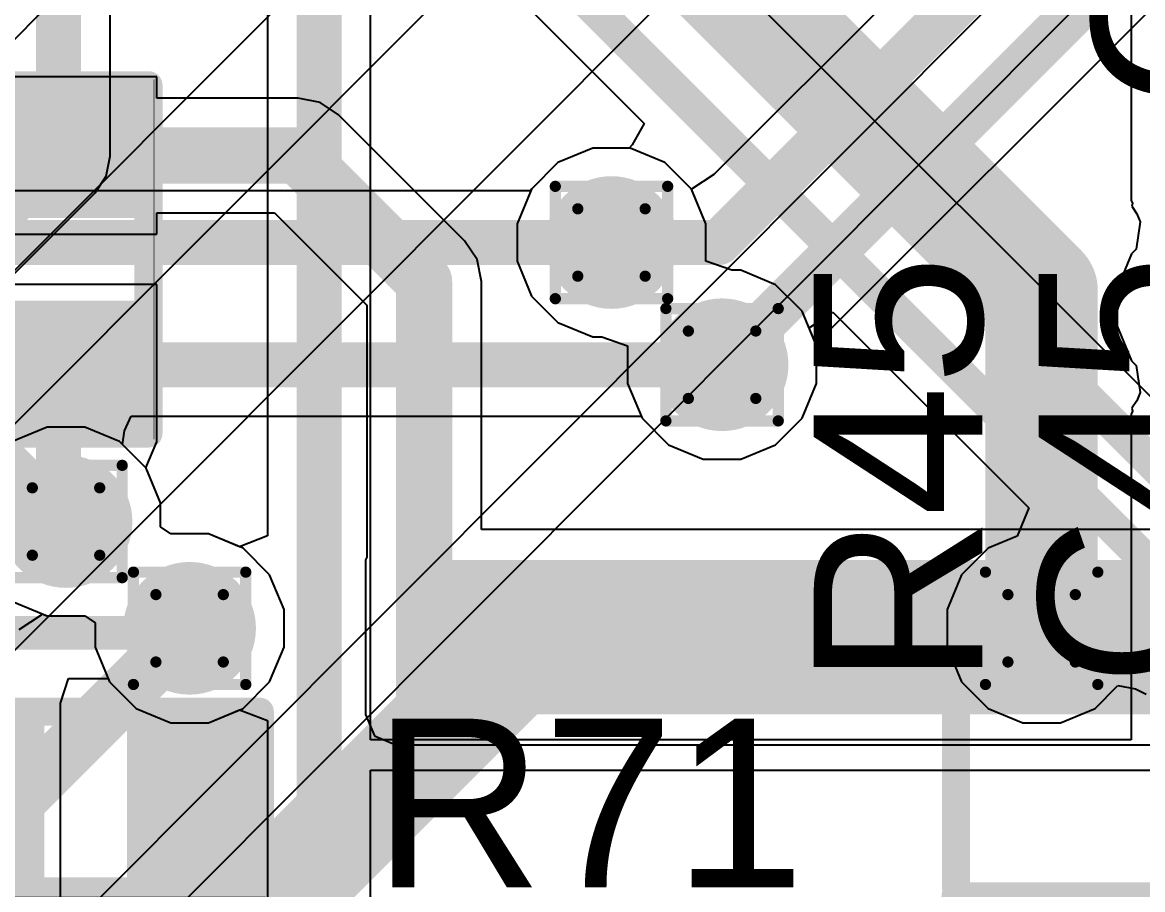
# Model space of a CAD drawing. Header units: inches. Extents: x -6 to 5433, y -4 to 5447.
# Drawn here: x 15.55 to 20.61, y 18.44 to 22.36 of the extents above; entities that cross this region are included whole.
import ezdxf

# ---------------------------------------------------------------- set-up
doc = ezdxf.new("R2010")
doc.units = ezdxf.units.IN
for name, color, linetype in [('Bottom Layer', 5, 'Continuous'), ('Drill Drawing', 1, 'Continuous'), ('Ground', 16, 'Continuous'), ('Power', 76, 'Continuous'), ('Top Layer', 1, 'Continuous'), ('Top Overlay', 2, 'Continuous'), ('Top Paste', 8, 'Continuous'), ('Top Solder', 216, 'Continuous'), ('Via Holes', 16, 'Continuous')]:
    doc.layers.add(name, color=color, linetype=linetype)
doc.styles.add('Arial', font='', dxfattribs={"height": 0.2})
doc.styles.get('Arial').set_extended_font_data('Arial')

# ---------------------------------------------------------------- blocks, each defined once
blk = doc.blocks.new('WQFN_30_EP_2_5_4_5__43')
at = {"layer": 'Top Solder'}
for p in [(-0.8186, 1.9036), (0.6841, 1.9024), (-1.4658, 1.6525), (1.4499, 1.6459), (-1.4501, -1.9542), (-0.9382, -2.4882)]:
    blk.add_line(p, (-5421.1797, -5430.6074), dxfattribs=at)
blk = doc.blocks.new('R___0402_55')
at = {"layer": 'Top Layer'}
for points in [[(-0.6985, -0.3175), (-0.6985, 0.3175), (-0.2413, 0.3175), (-0.2413, -0.3175)], [(0.2413, -0.3175), (0.2413, 0.3175), (0.6985, 0.3175), (0.6985, -0.3175)]]:
    blk.add_hatch(color=1, dxfattribs=at).paths.add_polyline_path(points)
at = {"layer": 'Top Paste'}
for points in [[(-0.6985, -0.3175), (-0.6985, 0.3175), (-0.2413, 0.3175), (-0.2413, -0.3175)], [(0.2413, -0.3175), (0.2413, 0.3175), (0.6985, 0.3175), (0.6985, -0.3175)]]:
    blk.add_hatch(color=8, dxfattribs=at).paths.add_polyline_path(points)
at = {"layer": 'Top Solder'}
for points in [[(-0.7535, -0.3725), (-0.7535, 0.3725), (-0.1863, 0.3725), (-0.1863, -0.3725)], [(0.1863, -0.3725), (0.1863, 0.3725), (0.7535, 0.3725), (0.7535, -0.3725)]]:
    blk.add_hatch(color=216, dxfattribs=at).paths.add_polyline_path(points)
at = {"layer": 'Top Overlay'}
for points in [[(-0.7874, -0.4064, 0.127, 0.127, 0), (-0.7874, 0.4064, 0.127, 0.127, 0)], [(-0.7874, 0.4064, 0.127, 0.127, 0), (0.7874, 0.4064, 0.127, 0.127, 0)], [(0.7874, -0.4064, 0.127, 0.127, 0), (0.7874, 0.4064, 0.127, 0.127, 0)], [(-0.7874, -0.4064, 0.127, 0.127, 0), (0.7874, -0.4064, 0.127, 0.127, 0)], [(-0.8128, -0.4318, 0.00323, 0.00323, 0), (0.8128, -0.4318, 0.00323, 0.00323, 0)]]:
    blk.add_lwpolyline(points, format="xyseb", dxfattribs=at)
for points in [[(-0.8191, 0.4064, 0.0635, 0.0635, 1), (-0.7556, 0.4064, 0.0635, 0.0635, 1)], [(-0.8191, 0.4064, 0.0635, 0.0635, 1), (-0.7556, 0.4064, 0.0635, 0.0635, 1)], [(0.7556, 0.4064, 0.0635, 0.0635, 1), (0.8191, 0.4064, 0.0635, 0.0635, 1)], [(0.7556, 0.4064, 0.0635, 0.0635, 1), (0.8191, 0.4064, 0.0635, 0.0635, 1)], [(-0.8191, -0.4064, 0.0635, 0.0635, 1), (-0.7556, -0.4064, 0.0635, 0.0635, 1)], [(-0.8191, -0.4064, 0.0635, 0.0635, 1), (-0.7556, -0.4064, 0.0635, 0.0635, 1)], [(0.7556, -0.4064, 0.0635, 0.0635, 1), (0.8191, -0.4064, 0.0635, 0.0635, 1)], [(0.7556, -0.4064, 0.0635, 0.0635, 1), (0.8191, -0.4064, 0.0635, 0.0635, 1)], [(-0.8136, -0.4318, 0.00161, 0.00161, 1), (-0.812, -0.4318, 0.00161, 0.00161, 1)], [(0.812, -0.4318, 0.00161, 0.00161, 1), (0.8136, -0.4318, 0.00161, 0.00161, 1)]]:
    blk.add_lwpolyline(points, format="xyseb", close=True, dxfattribs=at)
blk = doc.blocks.new('R___0402_73')
at = {"layer": 'Top Layer'}
for points in [[(-0.6985, -0.3175), (-0.6985, 0.3175), (-0.2413, 0.3175), (-0.2413, -0.3175)], [(0.2413, -0.3175), (0.2413, 0.3175), (0.6985, 0.3175), (0.6985, -0.3175)]]:
    blk.add_hatch(color=1, dxfattribs=at).paths.add_polyline_path(points)
at = {"layer": 'Top Paste'}
for points in [[(-0.6985, -0.3175), (-0.6985, 0.3175), (-0.2413, 0.3175), (-0.2413, -0.3175)], [(0.2413, -0.3175), (0.2413, 0.3175), (0.6985, 0.3175), (0.6985, -0.3175)]]:
    blk.add_hatch(color=8, dxfattribs=at).paths.add_polyline_path(points)
at = {"layer": 'Top Solder'}
for points in [[(-0.7535, -0.3725), (-0.7535, 0.3725), (-0.1863, 0.3725), (-0.1863, -0.3725)], [(0.1863, -0.3725), (0.1863, 0.3725), (0.7535, 0.3725), (0.7535, -0.3725)]]:
    blk.add_hatch(color=216, dxfattribs=at).paths.add_polyline_path(points)
at = {"layer": 'Top Overlay'}
for points in [[(-0.7874, 0.4064, 0.127, 0.127, 0), (0.7874, 0.4064, 0.127, 0.127, 0)], [(-0.7874, 0.4064, 0.127, 0.127, 0), (-0.7874, -0.4064, 0.127, 0.127, 0)], [(0.7874, 0.4064, 0.127, 0.127, 0), (0.7874, -0.4064, 0.127, 0.127, 0)], [(-0.7874, -0.4064, 0.127, 0.127, 0), (0.7874, -0.4064, 0.127, 0.127, 0)], [(-0.8128, -0.4318, 0.00323, 0.00323, 0), (0.8128, -0.4318, 0.00323, 0.00323, 0)]]:
    blk.add_lwpolyline(points, format="xyseb", dxfattribs=at)
for points in [[(-0.8191, 0.4064, 0.0635, 0.0635, 1), (-0.7556, 0.4064, 0.0635, 0.0635, 1)], [(-0.8191, 0.4064, 0.0635, 0.0635, 1), (-0.7556, 0.4064, 0.0635, 0.0635, 1)], [(0.7556, 0.4064, 0.0635, 0.0635, 1), (0.8191, 0.4064, 0.0635, 0.0635, 1)], [(0.7556, 0.4064, 0.0635, 0.0635, 1), (0.8191, 0.4064, 0.0635, 0.0635, 1)], [(-0.8191, -0.4064, 0.0635, 0.0635, 1), (-0.7556, -0.4064, 0.0635, 0.0635, 1)], [(-0.8191, -0.4064, 0.0635, 0.0635, 1), (-0.7556, -0.4064, 0.0635, 0.0635, 1)], [(0.7556, -0.4064, 0.0635, 0.0635, 1), (0.8191, -0.4064, 0.0635, 0.0635, 1)], [(0.7556, -0.4064, 0.0635, 0.0635, 1), (0.8191, -0.4064, 0.0635, 0.0635, 1)], [(-0.8136, -0.4318, 0.00161, 0.00161, 1), (-0.812, -0.4318, 0.00161, 0.00161, 1)], [(0.812, -0.4318, 0.00161, 0.00161, 1), (0.8136, -0.4318, 0.00161, 0.00161, 1)]]:
    blk.add_lwpolyline(points, format="xyseb", close=True, dxfattribs=at)
blk = doc.blocks.new('R___0402_75')
at = {"layer": 'Top Layer'}
for points in [[(-0.6985, -0.3175), (-0.6985, 0.3175), (-0.2413, 0.3175), (-0.2413, -0.3175)], [(0.2413, -0.3175), (0.2413, 0.3175), (0.6985, 0.3175), (0.6985, -0.3175)]]:
    blk.add_hatch(color=1, dxfattribs=at).paths.add_polyline_path(points)
at = {"layer": 'Top Paste'}
for points in [[(-0.6985, -0.3175), (-0.6985, 0.3175), (-0.2413, 0.3175), (-0.2413, -0.3175)], [(0.2413, -0.3175), (0.2413, 0.3175), (0.6985, 0.3175), (0.6985, -0.3175)]]:
    blk.add_hatch(color=8, dxfattribs=at).paths.add_polyline_path(points)
at = {"layer": 'Top Solder'}
for points in [[(-0.7535, -0.3725), (-0.7535, 0.3725), (-0.1863, 0.3725), (-0.1863, -0.3725)], [(0.1863, -0.3725), (0.1863, 0.3725), (0.7535, 0.3725), (0.7535, -0.3725)]]:
    blk.add_hatch(color=216, dxfattribs=at).paths.add_polyline_path(points)
at = {"layer": 'Top Overlay'}
for points in [[(-0.7874, 0.4064, 0.127, 0.127, 0), (0.7874, 0.4064, 0.127, 0.127, 0)], [(-0.7874, -0.4064, 0.127, 0.127, 0), (-0.7874, 0.4064, 0.127, 0.127, 0)], [(0.7874, -0.4064, 0.127, 0.127, 0), (0.7874, 0.4064, 0.127, 0.127, 0)], [(-0.7874, -0.4064, 0.127, 0.127, 0), (0.7874, -0.4064, 0.127, 0.127, 0)], [(-0.8128, -0.4318, 0.00323, 0.00323, 0), (0.8128, -0.4318, 0.00323, 0.00323, 0)]]:
    blk.add_lwpolyline(points, format="xyseb", dxfattribs=at)
for points in [[(-0.8191, 0.4064, 0.0635, 0.0635, 1), (-0.7556, 0.4064, 0.0635, 0.0635, 1)], [(-0.8191, 0.4064, 0.0635, 0.0635, 1), (-0.7556, 0.4064, 0.0635, 0.0635, 1)], [(0.7556, 0.4064, 0.0635, 0.0635, 1), (0.8191, 0.4064, 0.0635, 0.0635, 1)], [(0.7556, 0.4064, 0.0635, 0.0635, 1), (0.8191, 0.4064, 0.0635, 0.0635, 1)], [(-0.8191, -0.4064, 0.0635, 0.0635, 1), (-0.7556, -0.4064, 0.0635, 0.0635, 1)], [(-0.8191, -0.4064, 0.0635, 0.0635, 1), (-0.7556, -0.4064, 0.0635, 0.0635, 1)], [(0.7556, -0.4064, 0.0635, 0.0635, 1), (0.8191, -0.4064, 0.0635, 0.0635, 1)], [(0.7556, -0.4064, 0.0635, 0.0635, 1), (0.8191, -0.4064, 0.0635, 0.0635, 1)], [(-0.8136, -0.4318, 0.00161, 0.00161, 1), (-0.812, -0.4318, 0.00161, 0.00161, 1)], [(0.812, -0.4318, 0.00161, 0.00161, 1), (0.8136, -0.4318, 0.00161, 0.00161, 1)]]:
    blk.add_lwpolyline(points, format="xyseb", close=True, dxfattribs=at)

msp = doc.modelspace()

# ---------------------------------------------------------------- hatches: boundary and pattern name
at = {"layer": 'Bottom Layer'}
h = msp.add_hatch(color=5, dxfattribs=at)
edge = h.paths.add_edge_path()
edge.add_arc((18.2131, 21.3614), 0.3, 0, 360)
h = msp.add_hatch(color=5, dxfattribs=at)
edge = h.paths.add_edge_path()
edge.add_arc((18.7131, 20.8087), 0.3, 0, 360)
h = msp.add_hatch(color=5, dxfattribs=at)
edge = h.paths.add_edge_path()
edge.add_arc((15.7467, 20.0997), 0.3, 0, 360)
h = msp.add_hatch(color=5, dxfattribs=at)
edge = h.paths.add_edge_path()
edge.add_arc((16.3055, 19.6169), 0.3, 0, 360)
h = msp.add_hatch(color=5, dxfattribs=at)
edge = h.paths.add_edge_path()
edge.add_arc((20.158, 19.6169), 0.3, 0, 360)
at = {"layer": 'Ground'}
h = msp.add_hatch(color=16, dxfattribs=at)
edge = h.paths.add_edge_path()
edge.add_arc((18.2131, 21.3614), 0.3, 0, 360)
h = msp.add_hatch(color=16, dxfattribs=at)
edge = h.paths.add_edge_path()
edge.add_arc((18.7131, 20.8087), 0.3, 0, 360)
h = msp.add_hatch(color=16, dxfattribs=at)
edge = h.paths.add_edge_path()
edge.add_arc((15.7467, 20.0997), 0.3, 0, 360)
h = msp.add_hatch(color=16, dxfattribs=at)
edge = h.paths.add_edge_path()
edge.add_arc((16.3055, 19.6169), 0.3, 0, 360)
h = msp.add_hatch(color=16, dxfattribs=at)
edge = h.paths.add_edge_path()
edge.add_arc((20.158, 19.6169), 0.3, 0, 360)
at = {"layer": 'Power'}
h = msp.add_hatch(color=76, dxfattribs=at)
edge = h.paths.add_edge_path()
edge.add_arc((18.2131, 21.3614), 0.3, 0, 360)
h = msp.add_hatch(color=76, dxfattribs=at)
edge = h.paths.add_edge_path()
edge.add_arc((18.7131, 20.8087), 0.3, 0, 360)
h = msp.add_hatch(color=76, dxfattribs=at)
edge = h.paths.add_edge_path()
edge.add_arc((15.7467, 20.0997), 0.3, 0, 360)
h = msp.add_hatch(color=76, dxfattribs=at)
edge = h.paths.add_edge_path()
edge.add_arc((16.3055, 19.6169), 0.3, 0, 360)
h = msp.add_hatch(color=76, dxfattribs=at)
edge = h.paths.add_edge_path()
edge.add_arc((20.158, 19.6169), 0.3, 0, 360)
at = {"layer": 'Top Layer'}
h = msp.add_hatch(color=1, dxfattribs=at)
edge = h.paths.add_edge_path()
edge.add_arc((18.2131, 21.3614), 0.3, 0, 360)
h = msp.add_hatch(color=1, dxfattribs=at)
edge = h.paths.add_edge_path()
edge.add_arc((18.7131, 20.8087), 0.3, 0, 360)
h = msp.add_hatch(color=1, dxfattribs=at)
edge = h.paths.add_edge_path()
edge.add_arc((15.7467, 20.0997), 0.3, 0, 360)
h = msp.add_hatch(color=1, dxfattribs=at)
edge = h.paths.add_edge_path()
edge.add_arc((16.3055, 19.6169), 0.3, 0, 360)
msp.add_hatch(color=1, dxfattribs=at).paths.add_polyline_path([(17.2387, 19.2273), (21.4155, 19.2273), (21.4155, 19.9258), (17.2387, 19.9258)])
h = msp.add_hatch(color=1, dxfattribs=at)
edge = h.paths.add_edge_path()
edge.add_arc((20.158, 19.6169), 0.3, 0, 360)
at = {"layer": 'Via Holes'}
h = msp.add_hatch(color=7, dxfattribs=at)
edge = h.paths.add_edge_path()
edge.add_arc((18.2131, 21.3614), 0.15, 0, 360)
h = msp.add_hatch(color=7, dxfattribs=at)
edge = h.paths.add_edge_path()
edge.add_arc((18.7131, 20.8087), 0.15, 0, 360)
h = msp.add_hatch(color=7, dxfattribs=at)
edge = h.paths.add_edge_path()
edge.add_arc((15.7467, 20.0997), 0.15, 0, 360)
h = msp.add_hatch(color=7, dxfattribs=at)
edge = h.paths.add_edge_path()
edge.add_arc((16.3055, 19.6169), 0.15, 0, 360)
h = msp.add_hatch(color=7, dxfattribs=at)
edge = h.paths.add_edge_path()
edge.add_arc((20.158, 19.6169), 0.15, 0, 360)

# ---------------------------------------------------------------- linework, layer by layer
at = {"layer": 'Bottom Layer'}
for points in [[(13.0382, 28.2649, 0.508, 0.508, 0), (20.158, 21.1451, 0.508, 0.508, 0)], [(20.158, 19.6169, 0.508, 0.508, 0), (20.158, 21.1451, 0.508, 0.508, 0)], [(15.3405, 20.506, 0.2032, 0.2032, 0), (15.7467, 20.0997, 0.2032, 0.2032, 0)], [(16.623, 18.3329, 0.508, 0.508, 0), (17.907, 19.6169, 0.508, 0.508, 0)], [(17.907, 19.6169, 0.508, 0.508, 0), (20.158, 19.6169, 0.508, 0.508, 0)], [(15.4602, 18.7715, 0.254, 0.254, 0), (16.3055, 19.6169, 0.254, 0.254, 0)], [(14.1862, 18.7715, 0.254, 0.254, 0), (15.4602, 18.7715, 0.254, 0.254, 0)], [(16.623, 17.0053, 0.508, 0.508, 0), (16.623, 18.3329, 0.508, 0.508, 0)]]:
    msp.add_lwpolyline(points, format="xyseb", dxfattribs=at)
for points in [[(20.031, 21.1451, 0.254, 0.254, 1), (20.285, 21.1451, 0.254, 0.254, 1)], [(20.031, 21.1451, 0.254, 0.254, 1), (20.285, 21.1451, 0.254, 0.254, 1)], [(15.6959, 20.0997, 0.1016, 0.1016, 1), (15.7975, 20.0997, 0.1016, 0.1016, 1)], [(17.78, 19.6169, 0.254, 0.254, 1), (18.034, 19.6169, 0.254, 0.254, 1)], [(17.78, 19.6169, 0.254, 0.254, 1), (18.034, 19.6169, 0.254, 0.254, 1)], [(20.031, 19.6169, 0.254, 0.254, 1), (20.285, 19.6169, 0.254, 0.254, 1)], [(20.031, 19.6169, 0.254, 0.254, 1), (20.285, 19.6169, 0.254, 0.254, 1)], [(16.242, 19.6169, 0.127, 0.127, 1), (16.369, 19.6169, 0.127, 0.127, 1)], [(15.3967, 18.7715, 0.127, 0.127, 1), (15.5237, 18.7715, 0.127, 0.127, 1)], [(15.3967, 18.7715, 0.127, 0.127, 1), (15.5237, 18.7715, 0.127, 0.127, 1)], [(16.496, 18.3329, 0.254, 0.254, 1), (16.75, 18.3329, 0.254, 0.254, 1)], [(16.496, 18.3329, 0.254, 0.254, 1), (16.75, 18.3329, 0.254, 0.254, 1)]]:
    msp.add_lwpolyline(points, format="xyseb", close=True, dxfattribs=at)
at = {"layer": 'Drill Drawing'}
for points in [[(17.9591, 21.6154, 0.0508, 0.0508, 0), (18.4671, 21.6154, 0.0508, 0.0508, 0)], [(17.9591, 21.1074, 0.0508, 0.0508, 0), (17.9591, 21.6154, 0.0508, 0.0508, 0)], [(18.4671, 21.1074, 0.0508, 0.0508, 0), (18.4671, 21.6154, 0.0508, 0.0508, 0)], [(18.0607, 21.5138, 0.0508, 0.0508, 0), (18.3655, 21.5138, 0.0508, 0.0508, 0)], [(18.0607, 21.209, 0.0508, 0.0508, 0), (18.0607, 21.5138, 0.0508, 0.0508, 0)], [(18.3655, 21.209, 0.0508, 0.0508, 0), (18.3655, 21.5138, 0.0508, 0.0508, 0)], [(18.0607, 21.209, 0.0508, 0.0508, 0), (18.3655, 21.209, 0.0508, 0.0508, 0)], [(17.9591, 21.1074, 0.0508, 0.0508, 0), (18.4671, 21.1074, 0.0508, 0.0508, 0)], [(18.4591, 21.0627, 0.0508, 0.0508, 0), (18.9671, 21.0627, 0.0508, 0.0508, 0)], [(18.4591, 20.5547, 0.0508, 0.0508, 0), (18.4591, 21.0627, 0.0508, 0.0508, 0)], [(18.9671, 20.5547, 0.0508, 0.0508, 0), (18.9671, 21.0627, 0.0508, 0.0508, 0)], [(18.5607, 20.9611, 0.0508, 0.0508, 0), (18.8655, 20.9611, 0.0508, 0.0508, 0)], [(18.5607, 20.6563, 0.0508, 0.0508, 0), (18.5607, 20.9611, 0.0508, 0.0508, 0)], [(18.8655, 20.6563, 0.0508, 0.0508, 0), (18.8655, 20.9611, 0.0508, 0.0508, 0)], [(18.5607, 20.6563, 0.0508, 0.0508, 0), (18.8655, 20.6563, 0.0508, 0.0508, 0)], [(18.4591, 20.5547, 0.0508, 0.0508, 0), (18.9671, 20.5547, 0.0508, 0.0508, 0)], [(15.4927, 20.3537, 0.0508, 0.0508, 0), (16.0007, 20.3537, 0.0508, 0.0508, 0)], [(16.0007, 19.8457, 0.0508, 0.0508, 0), (16.0007, 20.3537, 0.0508, 0.0508, 0)], [(15.5943, 20.2521, 0.0508, 0.0508, 0), (15.8991, 20.2521, 0.0508, 0.0508, 0)], [(15.5943, 19.9473, 0.0508, 0.0508, 0), (15.5943, 20.2521, 0.0508, 0.0508, 0)], [(15.8991, 19.9473, 0.0508, 0.0508, 0), (15.8991, 20.2521, 0.0508, 0.0508, 0)], [(15.5943, 19.9473, 0.0508, 0.0508, 0), (15.8991, 19.9473, 0.0508, 0.0508, 0)], [(15.4927, 19.8457, 0.0508, 0.0508, 0), (16.0007, 19.8457, 0.0508, 0.0508, 0)], [(16.0515, 19.8709, 0.0508, 0.0508, 0), (16.5595, 19.8709, 0.0508, 0.0508, 0)], [(16.0515, 19.3629, 0.0508, 0.0508, 0), (16.0515, 19.8709, 0.0508, 0.0508, 0)], [(16.5595, 19.3629, 0.0508, 0.0508, 0), (16.5595, 19.8709, 0.0508, 0.0508, 0)], [(19.904, 19.8709, 0.0508, 0.0508, 0), (20.412, 19.8709, 0.0508, 0.0508, 0)], [(19.904, 19.3629, 0.0508, 0.0508, 0), (19.904, 19.8709, 0.0508, 0.0508, 0)], [(20.412, 19.3629, 0.0508, 0.0508, 0), (20.412, 19.8709, 0.0508, 0.0508, 0)], [(16.1531, 19.7693, 0.0508, 0.0508, 0), (16.4579, 19.7693, 0.0508, 0.0508, 0)], [(16.1531, 19.4645, 0.0508, 0.0508, 0), (16.1531, 19.7693, 0.0508, 0.0508, 0)], [(16.4579, 19.4645, 0.0508, 0.0508, 0), (16.4579, 19.7693, 0.0508, 0.0508, 0)], [(20.0056, 19.7693, 0.0508, 0.0508, 0), (20.3104, 19.7693, 0.0508, 0.0508, 0)], [(20.0056, 19.4645, 0.0508, 0.0508, 0), (20.0056, 19.7693, 0.0508, 0.0508, 0)], [(20.3104, 19.4645, 0.0508, 0.0508, 0), (20.3104, 19.7693, 0.0508, 0.0508, 0)], [(16.1531, 19.4645, 0.0508, 0.0508, 0), (16.4579, 19.4645, 0.0508, 0.0508, 0)], [(20.0056, 19.4645, 0.0508, 0.0508, 0), (20.3104, 19.4645, 0.0508, 0.0508, 0)], [(16.0515, 19.3629, 0.0508, 0.0508, 0), (16.5595, 19.3629, 0.0508, 0.0508, 0)], [(19.904, 19.3629, 0.0508, 0.0508, 0), (20.412, 19.3629, 0.0508, 0.0508, 0)]]:
    msp.add_lwpolyline(points, format="xyseb", dxfattribs=at)
for points in [[(17.9464, 21.6154, 0.0254, 0.0254, 1), (17.9718, 21.6154, 0.0254, 0.0254, 1)], [(17.9464, 21.6154, 0.0254, 0.0254, 1), (17.9718, 21.6154, 0.0254, 0.0254, 1)], [(18.4544, 21.6154, 0.0254, 0.0254, 1), (18.4798, 21.6154, 0.0254, 0.0254, 1)], [(18.4544, 21.6154, 0.0254, 0.0254, 1), (18.4798, 21.6154, 0.0254, 0.0254, 1)], [(18.048, 21.5138, 0.0254, 0.0254, 1), (18.0734, 21.5138, 0.0254, 0.0254, 1)], [(18.048, 21.5138, 0.0254, 0.0254, 1), (18.0734, 21.5138, 0.0254, 0.0254, 1)], [(18.3528, 21.5138, 0.0254, 0.0254, 1), (18.3782, 21.5138, 0.0254, 0.0254, 1)], [(18.3528, 21.5138, 0.0254, 0.0254, 1), (18.3782, 21.5138, 0.0254, 0.0254, 1)], [(18.048, 21.209, 0.0254, 0.0254, 1), (18.0734, 21.209, 0.0254, 0.0254, 1)], [(18.048, 21.209, 0.0254, 0.0254, 1), (18.0734, 21.209, 0.0254, 0.0254, 1)], [(18.3528, 21.209, 0.0254, 0.0254, 1), (18.3782, 21.209, 0.0254, 0.0254, 1)], [(18.3528, 21.209, 0.0254, 0.0254, 1), (18.3782, 21.209, 0.0254, 0.0254, 1)], [(17.9464, 21.1074, 0.0254, 0.0254, 1), (17.9718, 21.1074, 0.0254, 0.0254, 1)], [(17.9464, 21.1074, 0.0254, 0.0254, 1), (17.9718, 21.1074, 0.0254, 0.0254, 1)], [(18.4544, 21.1074, 0.0254, 0.0254, 1), (18.4798, 21.1074, 0.0254, 0.0254, 1)], [(18.4544, 21.1074, 0.0254, 0.0254, 1), (18.4798, 21.1074, 0.0254, 0.0254, 1)], [(18.4464, 21.0627, 0.0254, 0.0254, 1), (18.4718, 21.0627, 0.0254, 0.0254, 1)], [(18.4464, 21.0627, 0.0254, 0.0254, 1), (18.4718, 21.0627, 0.0254, 0.0254, 1)], [(18.9544, 21.0627, 0.0254, 0.0254, 1), (18.9798, 21.0627, 0.0254, 0.0254, 1)], [(18.9544, 21.0627, 0.0254, 0.0254, 1), (18.9798, 21.0627, 0.0254, 0.0254, 1)], [(18.548, 20.9611, 0.0254, 0.0254, 1), (18.5734, 20.9611, 0.0254, 0.0254, 1)], [(18.548, 20.9611, 0.0254, 0.0254, 1), (18.5734, 20.9611, 0.0254, 0.0254, 1)], [(18.8528, 20.9611, 0.0254, 0.0254, 1), (18.8782, 20.9611, 0.0254, 0.0254, 1)], [(18.8528, 20.9611, 0.0254, 0.0254, 1), (18.8782, 20.9611, 0.0254, 0.0254, 1)], [(18.548, 20.6563, 0.0254, 0.0254, 1), (18.5734, 20.6563, 0.0254, 0.0254, 1)], [(18.548, 20.6563, 0.0254, 0.0254, 1), (18.5734, 20.6563, 0.0254, 0.0254, 1)], [(18.8528, 20.6563, 0.0254, 0.0254, 1), (18.8782, 20.6563, 0.0254, 0.0254, 1)], [(18.8528, 20.6563, 0.0254, 0.0254, 1), (18.8782, 20.6563, 0.0254, 0.0254, 1)], [(18.4464, 20.5547, 0.0254, 0.0254, 1), (18.4718, 20.5547, 0.0254, 0.0254, 1)], [(18.4464, 20.5547, 0.0254, 0.0254, 1), (18.4718, 20.5547, 0.0254, 0.0254, 1)], [(18.9544, 20.5547, 0.0254, 0.0254, 1), (18.9798, 20.5547, 0.0254, 0.0254, 1)], [(18.9544, 20.5547, 0.0254, 0.0254, 1), (18.9798, 20.5547, 0.0254, 0.0254, 1)], [(15.988, 20.3537, 0.0254, 0.0254, 1), (16.0134, 20.3537, 0.0254, 0.0254, 1)], [(15.988, 20.3537, 0.0254, 0.0254, 1), (16.0134, 20.3537, 0.0254, 0.0254, 1)], [(15.5816, 20.2521, 0.0254, 0.0254, 1), (15.607, 20.2521, 0.0254, 0.0254, 1)], [(15.5816, 20.2521, 0.0254, 0.0254, 1), (15.607, 20.2521, 0.0254, 0.0254, 1)], [(15.8864, 20.2521, 0.0254, 0.0254, 1), (15.9118, 20.2521, 0.0254, 0.0254, 1)], [(15.8864, 20.2521, 0.0254, 0.0254, 1), (15.9118, 20.2521, 0.0254, 0.0254, 1)], [(15.5816, 19.9473, 0.0254, 0.0254, 1), (15.607, 19.9473, 0.0254, 0.0254, 1)], [(15.5816, 19.9473, 0.0254, 0.0254, 1), (15.607, 19.9473, 0.0254, 0.0254, 1)], [(15.8864, 19.9473, 0.0254, 0.0254, 1), (15.9118, 19.9473, 0.0254, 0.0254, 1)], [(15.8864, 19.9473, 0.0254, 0.0254, 1), (15.9118, 19.9473, 0.0254, 0.0254, 1)], [(15.988, 19.8457, 0.0254, 0.0254, 1), (16.0134, 19.8457, 0.0254, 0.0254, 1)], [(15.988, 19.8457, 0.0254, 0.0254, 1), (16.0134, 19.8457, 0.0254, 0.0254, 1)], [(16.0388, 19.8709, 0.0254, 0.0254, 1), (16.0642, 19.8709, 0.0254, 0.0254, 1)], [(16.0388, 19.8709, 0.0254, 0.0254, 1), (16.0642, 19.8709, 0.0254, 0.0254, 1)], [(16.5468, 19.8709, 0.0254, 0.0254, 1), (16.5722, 19.8709, 0.0254, 0.0254, 1)], [(16.5468, 19.8709, 0.0254, 0.0254, 1), (16.5722, 19.8709, 0.0254, 0.0254, 1)], [(19.8913, 19.8709, 0.0254, 0.0254, 1), (19.9167, 19.8709, 0.0254, 0.0254, 1)], [(19.8913, 19.8709, 0.0254, 0.0254, 1), (19.9167, 19.8709, 0.0254, 0.0254, 1)], [(20.3993, 19.8709, 0.0254, 0.0254, 1), (20.4247, 19.8709, 0.0254, 0.0254, 1)], [(20.3993, 19.8709, 0.0254, 0.0254, 1), (20.4247, 19.8709, 0.0254, 0.0254, 1)], [(16.1404, 19.7693, 0.0254, 0.0254, 1), (16.1658, 19.7693, 0.0254, 0.0254, 1)], [(16.1404, 19.7693, 0.0254, 0.0254, 1), (16.1658, 19.7693, 0.0254, 0.0254, 1)], [(16.4452, 19.7693, 0.0254, 0.0254, 1), (16.4706, 19.7693, 0.0254, 0.0254, 1)], [(16.4452, 19.7693, 0.0254, 0.0254, 1), (16.4706, 19.7693, 0.0254, 0.0254, 1)], [(19.9929, 19.7693, 0.0254, 0.0254, 1), (20.0183, 19.7693, 0.0254, 0.0254, 1)], [(19.9929, 19.7693, 0.0254, 0.0254, 1), (20.0183, 19.7693, 0.0254, 0.0254, 1)], [(20.2977, 19.7693, 0.0254, 0.0254, 1), (20.3231, 19.7693, 0.0254, 0.0254, 1)], [(20.2977, 19.7693, 0.0254, 0.0254, 1), (20.3231, 19.7693, 0.0254, 0.0254, 1)], [(16.1404, 19.4645, 0.0254, 0.0254, 1), (16.1658, 19.4645, 0.0254, 0.0254, 1)], [(16.1404, 19.4645, 0.0254, 0.0254, 1), (16.1658, 19.4645, 0.0254, 0.0254, 1)], [(16.4452, 19.4645, 0.0254, 0.0254, 1), (16.4706, 19.4645, 0.0254, 0.0254, 1)], [(16.4452, 19.4645, 0.0254, 0.0254, 1), (16.4706, 19.4645, 0.0254, 0.0254, 1)], [(19.9929, 19.4645, 0.0254, 0.0254, 1), (20.0183, 19.4645, 0.0254, 0.0254, 1)], [(19.9929, 19.4645, 0.0254, 0.0254, 1), (20.0183, 19.4645, 0.0254, 0.0254, 1)], [(20.2977, 19.4645, 0.0254, 0.0254, 1), (20.3231, 19.4645, 0.0254, 0.0254, 1)], [(20.2977, 19.4645, 0.0254, 0.0254, 1), (20.3231, 19.4645, 0.0254, 0.0254, 1)], [(16.0388, 19.3629, 0.0254, 0.0254, 1), (16.0642, 19.3629, 0.0254, 0.0254, 1)], [(16.0388, 19.3629, 0.0254, 0.0254, 1), (16.0642, 19.3629, 0.0254, 0.0254, 1)], [(16.5468, 19.3629, 0.0254, 0.0254, 1), (16.5722, 19.3629, 0.0254, 0.0254, 1)], [(16.5468, 19.3629, 0.0254, 0.0254, 1), (16.5722, 19.3629, 0.0254, 0.0254, 1)], [(19.8913, 19.3629, 0.0254, 0.0254, 1), (19.9167, 19.3629, 0.0254, 0.0254, 1)], [(19.8913, 19.3629, 0.0254, 0.0254, 1), (19.9167, 19.3629, 0.0254, 0.0254, 1)], [(20.3993, 19.3629, 0.0254, 0.0254, 1), (20.4247, 19.3629, 0.0254, 0.0254, 1)], [(20.3993, 19.3629, 0.0254, 0.0254, 1), (20.4247, 19.3629, 0.0254, 0.0254, 1)]]:
    msp.add_lwpolyline(points, format="xyseb", close=True, dxfattribs=at)
at = {"layer": 'Ground'}
for p, q in [((21.3141, 19.9999), (17.9618, 23.3522)), ((17.2779, 22.9831), (18.3614, 21.8996)), ((18.3614, 21.8996), (18.3061, 21.8025)), ((18.1282, 21.7884), (17.9712, 21.7234)), ((18.293, 21.7884), (18.1282, 21.7884)), ((18.3061, 21.8025), (18.293, 21.7884)), ((17.9712, 21.7234), (17.8511, 21.6033)), ((17.8475, 21.5945), (15.1989, 21.5945)), ((17.8511, 21.6033), (17.8475, 21.5945)), ((19.1064, 20.975), (19.2141, 21.047)), ((19.2141, 21.047), (20.0998, 20.1612)), ((19.1401, 20.8937), (19.1064, 20.975)), ((19.1401, 20.7238), (19.1401, 20.8937)), ((19.0751, 20.5669), (19.1401, 20.7238)), ((16.0105, 20.5098), (16.0406, 20.5757)), ((16.0406, 20.5757), (18.3475, 20.5757)), ((18.3475, 20.5757), (18.3511, 20.5669)), ((18.3511, 20.5669), (18.4712, 20.4468)), ((18.955, 20.4468), (19.0751, 20.5669)), ((16.0016, 20.4487), (16.0105, 20.5098)), ((16.1087, 20.3416), (16.0016, 20.4487)), ((18.4712, 20.4468), (18.6282, 20.3817)), ((18.798, 20.3817), (18.955, 20.4468)), ((18.6282, 20.3817), (18.798, 20.3817)), ((16.1737, 20.1847), (16.1087, 20.3416)), ((16.1737, 20.0752), (16.1737, 20.1847)), ((20.0998, 20.1612), (20.048, 20.0335)), ((16.2206, 20.0439), (16.1737, 20.0752)), ((16.3905, 20.0439), (16.2206, 20.0439)), ((16.5474, 19.9789), (16.3905, 20.0439)), ((20.048, 20.0335), (19.9162, 19.9789)), ((16.6675, 19.8588), (16.5474, 19.9789)), ((19.9162, 19.9789), (19.796, 19.8588)), ((16.7325, 19.7018), (16.6675, 19.8588)), ((19.796, 19.8588), (19.731, 19.7018)), ((15.5353, 19.6108), (15.6409, 19.6814)), ((15.6409, 19.6814), (15.6618, 19.6727)), ((15.6618, 19.6727), (15.8317, 19.6727)), ((15.8317, 19.6727), (15.8785, 19.6414)), ((16.7325, 19.5319), (16.7325, 19.7018)), ((19.731, 19.7018), (19.731, 19.5319)), ((15.8785, 19.6414), (15.8785, 19.5319)), ((15.8785, 19.5319), (15.9435, 19.375)), ((16.6675, 19.375), (16.7325, 19.5319)), ((19.731, 19.5319), (19.796, 19.375)), ((15.9435, 19.375), (16.0637, 19.2549)), ((16.5474, 19.2549), (16.6675, 19.375)), ((19.796, 19.375), (19.9162, 19.2549)), ((20.3999, 19.2549), (20.5032, 19.3582)), ((20.5032, 19.3582), (20.5827, 19.3433)), ((20.5827, 19.3433), (20.6302, 19.3193)), ((16.0637, 19.2549), (16.2206, 19.1899)), ((16.3905, 19.1899), (16.5474, 19.2549)), ((19.9162, 19.2549), (20.0731, 19.1899)), ((20.243, 19.1899), (20.3999, 19.2549)), ((16.2206, 19.1899), (16.3905, 19.1899)), ((20.0731, 19.1899), (20.243, 19.1899))]:
    msp.add_line(p, q, dxfattribs=at)
for points in [[(17.7546, 23.2664, 0.1524, 0.1524, 0), (21.1676, 19.8534, 0.1524, 0.1524, 0)], [(17.4244, 23.1296, 0.1524, 0.1524, 0), (20.8374, 19.7166, 0.1524, 0.1524, 0)], [(15.1024, 21.3614, 0.2032, 0.2032, 0), (18.2131, 21.3614, 0.2032, 0.2032, 0)], [(15.0958, 20.8087, 0.2032, 0.2032, 0), (18.7131, 20.8087, 0.2032, 0.2032, 0)]]:
    msp.add_lwpolyline(points, format="xyseb", dxfattribs=at)
for points in [[(18.1623, 21.3614, 0.1016, 0.1016, 1), (18.2639, 21.3614, 0.1016, 0.1016, 1)], [(18.6623, 20.8087, 0.1016, 0.1016, 1), (18.7639, 20.8087, 0.1016, 0.1016, 1)]]:
    msp.add_lwpolyline(points, format="xyseb", close=True, dxfattribs=at)
at = {"layer": 'Power'}
for p, q in [((15.9462, 21.7512), (15.9462, 29.4491)), ((16.6579, 27.1884), (16.6579, 20.0343)), ((17.1241, 19.1124), (17.1241, 27.0918)), ((20.5629, 23.31), (20.5629, 21.5518)), ((18.1282, 21.7884), (17.9712, 21.7234)), ((18.298, 21.7884), (18.1282, 21.7884)), ((18.455, 21.7234), (18.298, 21.7884)), ((15.9284, 21.662), (15.9462, 21.7512)), ((17.9712, 21.7234), (17.8511, 21.6033)), ((18.5751, 21.6033), (18.455, 21.7234)), ((15.8779, 21.5864), (15.9284, 21.662)), ((15.0488, 20.7573), (15.8779, 21.5864)), ((17.8511, 21.6033), (17.7861, 21.4463)), ((18.6401, 21.4463), (18.5751, 21.6033)), ((20.5629, 21.5518), (20.5683, 21.5388)), ((20.5683, 21.5388), (20.5655, 21.525)), ((20.5655, 21.525), (20.5878, 21.4916)), ((20.5878, 21.4916), (20.6031, 21.4546)), ((17.7861, 21.4463), (17.7861, 21.2765)), ((18.6401, 21.3531), (18.6401, 21.4463)), ((20.6031, 21.4546), (20.5852, 21.3318)), ((18.6401, 21.2765), (18.6401, 21.3531)), ((20.5852, 21.3318), (20.564, 21.3106)), ((17.7861, 21.2765), (17.8511, 21.1195)), ((18.7574, 21.2357), (18.6401, 21.2765)), ((20.564, 21.3106), (20.499, 21.1537)), ((18.798, 21.2357), (18.7574, 21.2357)), ((18.955, 21.1707), (18.798, 21.2357)), ((19.0751, 21.0506), (18.955, 21.1707)), ((20.499, 21.1537), (20.499, 20.9838)), ((17.8511, 21.1195), (17.9712, 20.9994)), ((19.1401, 20.8937), (19.0751, 21.0506)), ((17.9712, 20.9994), (18.1282, 20.9344)), ((20.499, 20.9838), (20.564, 20.8269)), ((18.1282, 20.9344), (18.1688, 20.9344)), ((18.1688, 20.9344), (18.2861, 20.8937)), ((18.2861, 20.8937), (18.2861, 20.8171)), ((19.1401, 20.7238), (19.1401, 20.8937)), ((20.564, 20.8269), (20.5852, 20.8057)), ((18.2861, 20.8171), (18.2861, 20.7238)), ((20.5852, 20.8057), (20.6031, 20.6829)), ((18.2861, 20.7238), (18.3511, 20.5669)), ((19.0751, 20.5669), (19.1401, 20.7238)), ((20.6031, 20.6829), (20.5878, 20.6459)), ((20.5878, 20.6459), (20.5655, 20.6126)), ((18.3511, 20.5669), (18.4712, 20.4468)), ((18.955, 20.4468), (19.0751, 20.5669)), ((20.5683, 20.5987), (20.5629, 20.5857)), ((20.5629, 20.5857), (20.5629, 19.1124)), ((20.5655, 20.6126), (20.5683, 20.5987)), ((15.6618, 20.5267), (15.5049, 20.4617)), ((15.8317, 20.5267), (15.6618, 20.5267)), ((15.9886, 20.4617), (15.8317, 20.5267)), ((16.1087, 20.3416), (15.9886, 20.4617)), ((18.4712, 20.4468), (18.6282, 20.3817)), ((18.798, 20.3817), (18.955, 20.4468)), ((18.6282, 20.3817), (18.798, 20.3817)), ((16.1737, 20.1847), (16.1087, 20.3416)), ((16.1737, 20.0752), (16.1737, 20.1847)), ((16.2206, 20.0439), (16.1737, 20.0752)), ((16.3905, 20.0439), (16.2206, 20.0439)), ((16.5309, 19.9857), (16.3905, 20.0439)), ((16.6579, 20.0343), (16.5309, 19.9857)), ((15.5049, 19.7377), (15.6618, 19.6727)), ((15.6618, 19.6727), (15.8317, 19.6727)), ((15.8317, 19.6727), (15.8785, 19.6414)), ((15.8785, 19.6414), (15.8785, 19.5319)), ((15.8785, 19.5319), (15.9435, 19.375)), ((15.9435, 19.375), (16.0637, 19.2549)), ((16.0637, 19.2549), (16.2206, 19.1899)), ((16.3905, 19.1899), (16.5309, 19.2481)), ((16.5309, 19.2481), (16.6579, 19.1995)), ((16.6579, 19.1995), (16.6579, 14.8109)), ((16.2206, 19.1899), (16.3905, 19.1899)), ((20.5629, 19.1124), (17.1241, 19.1124)), ((17.1241, 18.0799), (17.1241, 18.9749)), ((17.1241, 18.9749), (20.7003, 18.9749))]:
    msp.add_line(p, q, dxfattribs=at)
for points in [[(15.7131, 21.7512, 0.2032, 0.2032, 0), (15.7131, 29.5457, 0.2032, 0.2032, 0)], [(16.891, 11.2364, 0.2032, 0.2032, 0), (16.891, 27.1884, 0.2032, 0.2032, 0)], [(14.884, 20.9221, 0.2032, 0.2032, 0), (15.7131, 21.7512, 0.2032, 0.2032, 0)]]:
    msp.add_lwpolyline(points, format="xyseb", dxfattribs=at)
msp.add_lwpolyline([(15.6623, 21.7512, 0.1016, 0.1016, 1), (15.7639, 21.7512, 0.1016, 0.1016, 1)], format="xyseb", close=True, dxfattribs=at)
msp.add_lwpolyline([(15.6623, 21.7512, 0.1016, 0.1016, 1), (15.7639, 21.7512, 0.1016, 0.1016, 1)], format="xyseb", close=True, dxfattribs=at)
at = {"layer": 'Top Layer'}
for p, q in [((19.9345, 22.9269), (18.676, 21.6683)), ((19.1365, 20.9025), (20.8779, 22.6439)), ((16.1576, 22.1107), (15.2686, 22.1107)), ((16.1576, 22.0141), (16.1576, 22.1107)), ((16.796, 22.0141), (16.1576, 22.0141)), ((16.8951, 21.9944), (16.796, 22.0141)), ((16.9792, 21.9382), (16.8951, 21.9944)), ((17.5488, 21.3685), (16.9792, 21.9382)), ((18.1282, 21.7884), (17.9712, 21.7234)), ((18.298, 21.7884), (18.1282, 21.7884)), ((18.455, 21.7234), (18.298, 21.7884)), ((17.9712, 21.7234), (17.8511, 21.6033)), ((18.5751, 21.6033), (18.455, 21.7234)), ((18.676, 21.6683), (18.5751, 21.6033)), ((17.8511, 21.6033), (17.7861, 21.4463)), ((16.1576, 21.3995), (16.1576, 21.4961)), ((16.1576, 21.4961), (16.6888, 21.4961)), ((16.6888, 21.4961), (17.1067, 21.0782)), ((17.7861, 21.4463), (17.7861, 21.2765)), ((15.2686, 21.3995), (16.1576, 21.3995)), ((17.605, 21.2845), (17.5488, 21.3685)), ((17.6247, 21.1854), (17.605, 21.2845)), ((17.7861, 21.2765), (17.8511, 21.1195)), ((17.6247, 20.0632), (17.6247, 21.1854)), ((16.1576, 21.1709), (15.2686, 21.1709)), ((16.1576, 20.4597), (16.1576, 21.1709)), ((17.1067, 21.0782), (17.1067, 19.939)), ((17.8511, 21.1195), (17.9712, 20.9994)), ((17.9712, 20.9994), (18.1282, 20.9344)), ((18.1282, 20.9344), (18.1688, 20.9344)), ((18.1688, 20.9344), (18.2861, 20.8937)), ((18.2861, 20.8937), (18.2861, 20.8171)), ((19.1401, 20.8937), (19.1365, 20.9025)), ((19.1401, 20.7238), (19.1401, 20.8937)), ((18.2861, 20.8171), (18.2861, 20.7238)), ((18.2861, 20.7238), (18.3511, 20.5669)), ((19.0751, 20.5669), (19.1401, 20.7238)), ((18.3511, 20.5669), (18.4712, 20.4468)), ((18.955, 20.4468), (19.0751, 20.5669)), ((16.108, 20.3424), (16.1566, 20.4597)), ((16.1566, 20.4597), (16.1576, 20.4597)), ((18.4712, 20.4468), (18.6282, 20.3817)), ((18.798, 20.3817), (18.955, 20.4468)), ((18.6282, 20.3817), (18.798, 20.3817)), ((16.1087, 20.3416), (16.108, 20.3424)), ((16.1737, 20.1847), (16.1087, 20.3416)), ((16.1737, 20.0752), (16.1737, 20.1847)), ((16.2206, 20.0439), (16.1737, 20.0752)), ((23.5312, 20.0632), (17.6247, 20.0632)), ((16.3905, 20.0439), (16.2206, 20.0439)), ((16.5474, 19.9789), (16.3905, 20.0439)), ((16.6675, 19.8588), (16.5474, 19.9789)), ((17.1067, 19.939), (17.1012, 19.9258)), ((17.1012, 19.9258), (17.1012, 19.2273)), ((16.7325, 19.7018), (16.6675, 19.8588)), ((16.7325, 19.5319), (16.7325, 19.7018)), ((16.6675, 19.375), (16.7325, 19.5319)), ((15.7213, 19.2776), (15.7582, 19.3893)), ((15.7582, 19.3893), (15.9376, 19.3893)), ((15.9376, 19.3893), (15.9435, 19.375)), ((15.9435, 19.375), (16.0637, 19.2549)), ((16.5474, 19.2549), (16.6675, 19.375)), ((15.7213, 18.3886), (15.7213, 19.2776)), ((15.7213, 19.2776), (15.7213, 19.2776)), ((16.0637, 19.2549), (16.2206, 19.1899)), ((16.3905, 19.1899), (16.5474, 19.2549)), ((17.1012, 19.2273), (17.1415, 19.1301)), ((16.2206, 19.1899), (16.3905, 19.1899)), ((17.1415, 19.1301), (17.2387, 19.0898)), ((17.2387, 19.0898), (21.1447, 19.0898))]:
    msp.add_line(p, q, dxfattribs=at)
for points in [[(18.6986, 21.3614, 0.2032, 0.2032, 0), (20.1676, 22.8304, 0.2032, 0.2032, 0)], [(18.7131, 20.8087, 0.2032, 0.2032, 0), (20.7131, 22.8087, 0.2032, 0.2032, 0)], [(15.7131, 21.7551, 0.254, 0.254, 0), (16.796, 21.7551, 0.254, 0.254, 0)], [(16.796, 21.7551, 0.254, 0.254, 0), (17.3657, 21.1854, 0.254, 0.254, 0)], [(18.2131, 21.3614, 0.2032, 0.2032, 0), (18.6986, 21.3614, 0.2032, 0.2032, 0)], [(17.3657, 19.4669, 0.254, 0.254, 0), (17.3657, 21.1854, 0.254, 0.254, 0)], [(15.7131, 20.1334, 0.2032, 0.2032, 0), (15.7131, 20.8153, 0.2032, 0.2032, 0)], [(15.7131, 20.1334, 0.2032, 0.2032, 0), (15.7467, 20.0997, 0.2032, 0.2032, 0)], [(20.158, 19.6169, 0.2032, 0.2032, 0), (20.2302, 19.5448, 0.2032, 0.2032, 0)], [(15.288, 19.5965, 0.1524, 0.1524, 0), (16.2852, 19.5965, 0.1524, 0.1524, 0)], [(16.2852, 19.5965, 0.1524, 0.1524, 0), (16.3055, 19.6169, 0.1524, 0.1524, 0)], [(20.2302, 19.5448, 0.2032, 0.2032, 0), (21.7266, 19.5448, 0.2032, 0.2032, 0)]]:
    msp.add_lwpolyline(points, format="xyseb", dxfattribs=at)
for points in [[(15.6496, 21.7551, 0.127, 0.127, 1), (15.7766, 21.7551, 0.127, 0.127, 1)], [(16.7325, 21.7551, 0.127, 0.127, 1), (16.8595, 21.7551, 0.127, 0.127, 1)], [(16.7325, 21.7551, 0.127, 0.127, 1), (16.8595, 21.7551, 0.127, 0.127, 1)], [(18.1623, 21.3614, 0.1016, 0.1016, 1), (18.2639, 21.3614, 0.1016, 0.1016, 1)], [(18.6478, 21.3614, 0.1016, 0.1016, 1), (18.7494, 21.3614, 0.1016, 0.1016, 1)], [(18.6478, 21.3614, 0.1016, 0.1016, 1), (18.7494, 21.3614, 0.1016, 0.1016, 1)], [(17.3022, 21.1854, 0.127, 0.127, 1), (17.4292, 21.1854, 0.127, 0.127, 1)], [(17.3022, 21.1854, 0.127, 0.127, 1), (17.4292, 21.1854, 0.127, 0.127, 1)], [(15.6623, 20.8153, 0.1016, 0.1016, 1), (15.7639, 20.8153, 0.1016, 0.1016, 1)], [(18.6623, 20.8087, 0.1016, 0.1016, 1), (18.7639, 20.8087, 0.1016, 0.1016, 1)], [(15.6623, 20.1334, 0.1016, 0.1016, 1), (15.7639, 20.1334, 0.1016, 0.1016, 1)], [(15.6623, 20.1334, 0.1016, 0.1016, 1), (15.7639, 20.1334, 0.1016, 0.1016, 1)], [(15.6959, 20.0997, 0.1016, 0.1016, 1), (15.7975, 20.0997, 0.1016, 0.1016, 1)], [(20.1072, 19.6169, 0.1016, 0.1016, 1), (20.2088, 19.6169, 0.1016, 0.1016, 1)], [(16.2471, 19.5965, 0.0762, 0.0762, 1), (16.3233, 19.5965, 0.0762, 0.0762, 1)], [(16.2471, 19.5965, 0.0762, 0.0762, 1), (16.3233, 19.5965, 0.0762, 0.0762, 1)], [(16.2674, 19.6169, 0.0762, 0.0762, 1), (16.3436, 19.6169, 0.0762, 0.0762, 1)], [(20.1794, 19.5448, 0.1016, 0.1016, 1), (20.281, 19.5448, 0.1016, 0.1016, 1)], [(20.1794, 19.5448, 0.1016, 0.1016, 1), (20.281, 19.5448, 0.1016, 0.1016, 1)], [(17.3022, 19.4669, 0.127, 0.127, 1), (17.4292, 19.4669, 0.127, 0.127, 1)]]:
    msp.add_lwpolyline(points, format="xyseb", close=True, dxfattribs=at)
at = {"layer": 'Top Overlay'}
for points in [[(19.7708, 19.0524, 0.127, 0.127, 0), (19.7708, 19.3601, 0.127, 0.127, 0)], [(19.7708, 18.4424, 0.127, 0.127, 0), (19.7708, 19.0524, 0.127, 0.127, 0)]]:
    msp.add_lwpolyline(points, format="xyseb", dxfattribs=at)
for points in [[(19.7391, 19.3601, 0.0635, 0.0635, 1), (19.8026, 19.3601, 0.0635, 0.0635, 1)], [(19.7391, 19.0524, 0.0635, 0.0635, 1), (19.8026, 19.0524, 0.0635, 0.0635, 1)], [(19.7391, 19.0524, 0.0635, 0.0635, 1), (19.8026, 19.0524, 0.0635, 0.0635, 1)], [(19.7391, 18.4424, 0.0635, 0.0635, 1), (19.8026, 18.4424, 0.0635, 0.0635, 1)]]:
    msp.add_lwpolyline(points, format="xyseb", close=True, dxfattribs=at)

# ---------------------------------------------------------------- block references
for name, p, rotation in [('WQFN_30_EP_2_5_4_5__43', (11.6724, 16.8857), 180), ('R___0402_73', (15.7131, 21.2852), 90)]:
    msp.add_blockref(name, p, dxfattribs=dict(rotation=rotation))
for name, p in [('R___0402_55', (15.8356, 18.8331)), ('R___0402_75', (20.556, 17.9981))]:
    msp.add_blockref(name, p)

# ---------------------------------------------------------------- texts
at = {"layer": 'Top Overlay', "style": 'Arial'}
for s, p in [('C44', (21.1471, 21.9717)), ('R45', (19.8895, 19.354)), ('C45', (20.906, 19.354))]:
    msp.add_text(s, height=0.762, rotation=90, dxfattribs=at).set_placement(p)
msp.add_text('R71', height=0.762, dxfattribs=at).set_placement((17.1344, 18.4462))

doc.saveas('drawing.dxf')
